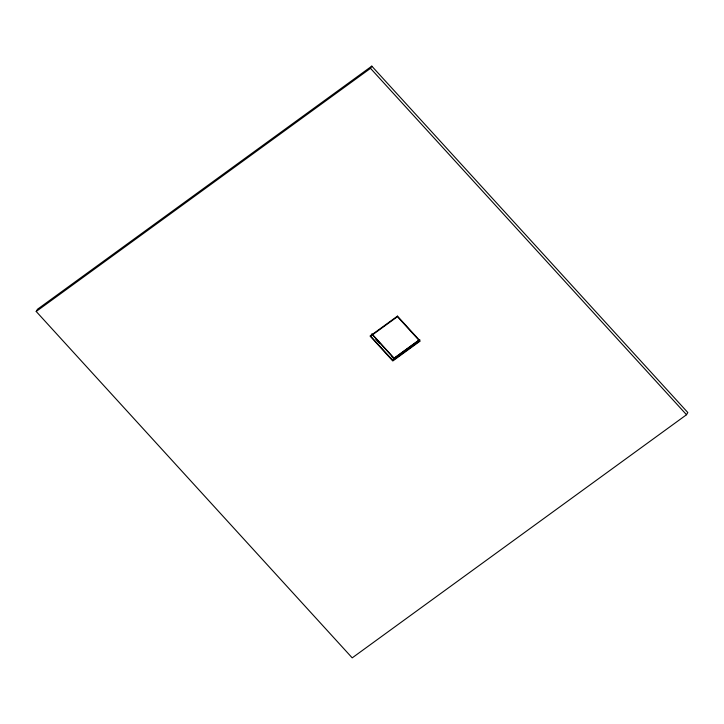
<?xml version="1.0" encoding="UTF-8"?>
<svg xmlns="http://www.w3.org/2000/svg" width="724" height="724" viewBox="0 0 724 724"><rect width="100%" height="100%" fill="white"/><g stroke="black" fill="none" stroke-linecap="round" stroke-linejoin="round"><path stroke-width="1.09" d="M36.2 311.474L37.476 309.266L371.792 66.137L687.8 412.526L686.524 414.734L352.208 657.863L36.2 311.474L370.516 68.346L371.792 66.137M370.697 336.153L397.44 316.696L419.558 340.95L392.815 360.398L370.697 336.153L371.457 334.823M392.815 360.398L394.1 358.163L419.069 340.009M419.82 339.61L393.965 358.407L371.846 334.162M395.775 357.665L393.947 358.995L391.666 356.507M402.173 353.013L406.743 349.692M413.132 345.04L417.703 341.719M370.516 68.346L686.524 414.734M371.982 333.918L394.091 358.19M375.747 339.049L379.539 343.203M397.458 316.107L370.045 336.045L392.797 360.986L420.21 341.049L397.458 316.107"/></g></svg>
